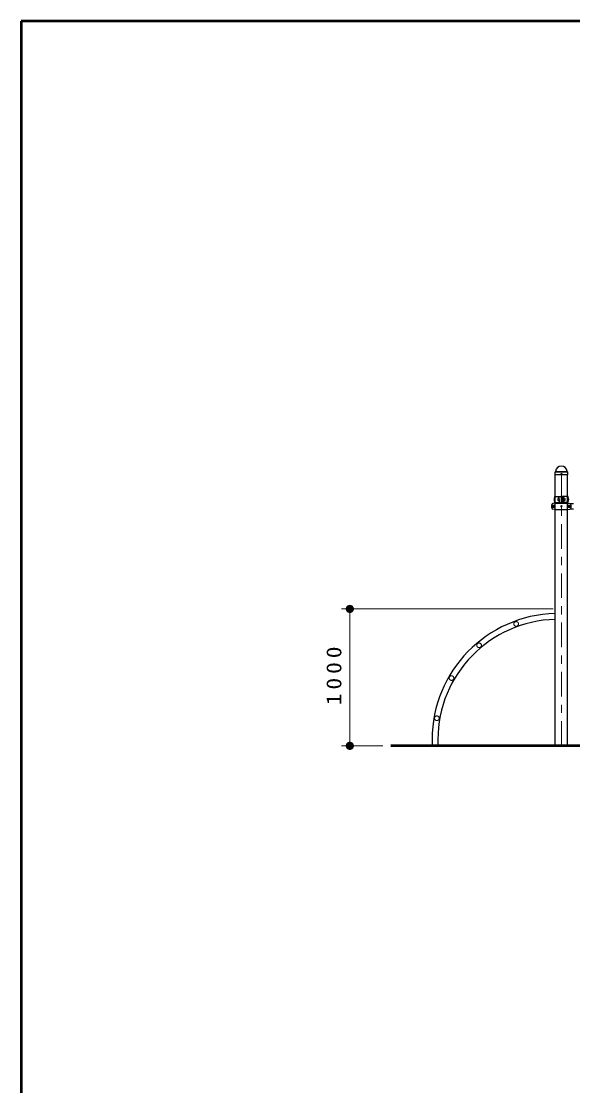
# Model space of a CAD drawing. Units: millimetres on the paper, scale 1:60. Extents: x -385 to 0, y -594 to 267.
# Drawn here: x -385 to -317.9, y -159.6 to -30 of the extents above; entities that cross this region are included whole.
import ezdxf

# ---------------------------------------------------------------- set-up
doc = ezdxf.new("R2010")
doc.units = ezdxf.units.MM
doc.linetypes.add('USER1', pattern=[4.5, 2.5, -2])
doc.linetypes.add('USER2', pattern=[6, 3, -1, 1, -1])
doc.layers.add('LY_1', color=7, linetype='Continuous', lineweight=25)
doc.styles.add('ＭＳ ゴシック', font='')
doc.styles.get('ＭＳ ゴシック').set_extended_font_data('MS Gothic')

# ---------------------------------------------------------------- blocks, each defined once
blk = doc.blocks.new('filled_dot')
at = {"color": 0, "linetype": 'Continuous', "lineweight": -2, "const_width": 1.25}
blk.add_lwpolyline([(-0.625, 0, 1), (0.625, 0, 1)], format="xyb", close=True, dxfattribs=at)

msp = doc.modelspace()

# ---------------------------------------------------------------- linework, layer by layer
at = {"layer": 'LY_1', "lineweight": 50}
for p, q in [((-385, -30), (-385, -297)), ((0, -30), (-385, -30)), ((-211.877, -118.212), (-340.047, -118.212))]:
    msp.add_line(p, q, dxfattribs=at)
at = {"layer": 'LY_1'}
for p, q in [((-320.095, -85.22), (-320.089, -84.89)), ((-320.095, -85.22), (-320.087, -85.229)), ((-318.555, -85.229), (-320.087, -85.229)), ((-320.068, -84.842), (-320.05, -84.823)), ((-320.064, -118.212), (-320.064, -85.229)), ((-318.574, -84.842), (-318.593, -84.823)), ((-318.579, -118.212), (-318.579, -85.229)), ((-318.555, -85.229), (-318.547, -85.221)), ((-318.547, -85.221), (-318.554, -84.89)), ((-320.09, -87.837), (-319.38, -87.837)), ((-319.592, -88.058), (-319.625, -88.057)), ((-319.592, -88.212), (-319.592, -87.854)), ((-319.346, -87.871), (-319.346, -88.554)), ((-319.296, -87.871), (-319.296, -88.554)), ((-318.553, -87.837), (-319.263, -87.837)), ((-319.05, -88.212), (-319.05, -87.854)), ((-319.05, -88.058), (-319.017, -88.057)), ((-320.088, -88.671), (-320.351, -88.694)), ((-320.088, -89.421), (-320.351, -89.398)), ((-320.088, -88.587), (-319.38, -88.587)), ((-320.088, -88.671), (-318.554, -88.671)), ((-319.592, -88.367), (-319.625, -88.368)), ((-319.592, -88.212), (-319.592, -88.571)), ((-318.553, -88.587), (-319.263, -88.587)), ((-319.05, -88.212), (-319.05, -88.571)), ((-319.05, -88.367), (-319.017, -88.368)), ((-318.555, -88.671), (-318.03, -88.717)), ((-318.555, -89.421), (-318.03, -89.375)), ((-318.03, -88.717), (-317.863, -88.729)), ((-318.03, -89.375), (-317.858, -89.362)), ((-320.088, -89.421), (-318.554, -89.421)), ((-335.047, -117.462), (-335.047, -118.212)), ((-334.335, -117.462), (-334.335, -118.212))]:
    msp.add_line(p, q, dxfattribs=at)
at = {"layer": 'LY_1', "lineweight": 13}
for p, q in [((-318.577, -84.87), (-320.066, -84.87)), ((-318.607, -84.812), (-320.033, -84.812)), ((-319.188, -87.871), (-319.188, -88.554)), ((-320.434, -89.2), (-320.434, -88.892)), ((-320.125, -88.892), (-320.434, -88.892)), ((-320.125, -89.2), (-320.434, -89.2)), ((-318.517, -88.892), (-318.209, -88.892)), ((-318.517, -89.2), (-318.209, -89.2)), ((-318.209, -89.2), (-318.209, -88.892)), ((-320.321, -101.546), (-346.047, -101.546)), ((-345.047, -118.212), (-345.047, -101.546)), ((-341.047, -118.212), (-346.047, -118.212))]:
    msp.add_line(p, q, dxfattribs=at)
at = {"layer": 'LY_1', "linetype": 'USER1', "lineweight": 13}
msp.add_line((-318.58, -84.879), (-320.063, -84.879), dxfattribs=at)
at = {"layer": 'LY_1', "linetype": 'USER2', "lineweight": 13}
msp.add_line((-319.321, -118.212), (-319.321, -84.879), dxfattribs=at)
at = {"layer": 'LY_1'}
msp.add_circle((-319.321, -85.095), 0.05, dxfattribs=at)
at = {"layer": 'LY_1', "lineweight": 13}
for centre, radius in [((-320.28, -89.046), 0.154), ((-320.28, -89.046), 0.0833), ((-319.321, -89.046), 0.0833), ((-318.363, -89.046), 0.154), ((-318.363, -89.046), 0.0833)]:
    msp.add_circle(centre, radius, dxfattribs=at)
at = {"layer": 'LY_1', "linetype": 'USER1', "lineweight": 13}
for centre in [(-324.821, -103.367), (-329.333, -105.972), (-332.682, -109.962), (-334.463, -114.858)]:
    msp.add_circle(centre, 0.283, dxfattribs=at)
at = {"layer": 'LY_1'}
for centre, radius, start, end in [((-319.321, -84.879), 0.72, 90, 173.3676), ((-319.321, -84.879), 0.72, 6.6324, 90), ((-320.019, -84.891), 0.07, 135, 178.99605), ((-320.083, -84.79), 0.0467, 315, 353.3676), ((-318.56, -84.79), 0.0467, 186.6324, 225), ((-318.624, -84.891), 0.07, 1.00395, 45), ((-319.278, -88.212), 0.935, 159.19706, 200.80294), ((-320.09, -87.904), 0.0667, 90, 159.19706), ((-319.631, -88.212), 0.156, 88, 272), ((-319.575, -87.854), 0.0167, 90, 180), ((-319.38, -87.871), 0.0333, 0, 90), ((-319.263, -87.871), 0.0333, 90, 180), ((-319.067, -87.854), 0.0167, 0, 90), ((-319.012, -88.212), 0.156, 268, 92), ((-318.553, -87.904), 0.0667, 20.80294, 90), ((-319.364, -88.212), 0.935, 339.19706, 20.80294), ((-319.696, -89.046), 0.833, 163.80375, 196.19625), ((-320.336, -88.86), 0.167, 95, 163.80375), ((-320.336, -89.232), 0.167, 196.19625, 265), ((-320.09, -88.521), 0.0667, 200.80294, 270), ((-319.575, -88.571), 0.0167, 180, 270), ((-319.38, -88.554), 0.0333, 270, 0), ((-319.263, -88.554), 0.0333, 180, 270), ((-319.067, -88.571), 0.0167, 270, 0), ((-318.553, -88.521), 0.0667, 270, 339.19706), ((-318.306, -88.86), 0.167, 16.19625, 85), ((-318.306, -89.232), 0.167, 275, 343.80375), ((-318.946, -89.046), 0.833, 343.80375, 16.19625), ((-319.691, -117.462), 15.356, 91.39001, 180), ((-319.691, -117.462), 14.644, 91.45758, 180)]:
    msp.add_arc(centre, radius, start, end, dxfattribs=at)
at = {"layer": 'LY_1', "lineweight": 13}
for centre, radius, start, end in [((-319.221, -87.871), 0.0333, 0, 90), ((-322.259, -89.046), 2.139, 355.87048, 4.12952), ((-319.221, -88.554), 0.0333, 270, 0), ((-316.383, -89.046), 2.139, 175.87048, 184.12952)]:
    msp.add_arc(centre, radius, start, end, dxfattribs=at)
at = {"layer": 'LY_1', "linetype": 'USER1', "lineweight": 13}
for centre, start, end in [((-318.555, -88.687), 88.01112, 180), ((-318.555, -89.404), 180, 270)]:
    msp.add_arc(centre, 0.0167, start, end, dxfattribs=at)

# ---------------------------------------------------------------- block references
at = {"layer": 'LY_1', "lineweight": 13, "xscale": 0.4, "yscale": 0.4}
for p, rotation in [((-345.047, -101.546), 270), ((-345.047, -118.212), 90)]:
    msp.add_blockref('filled_dot', p, dxfattribs=dict(at, rotation=rotation))

# ---------------------------------------------------------------- texts
at = {"layer": 'LY_1', "insert": (-346.047, -109.458), "char_height": 1.833, "attachment_point": 8, "rotation": 90, "style": 'ＭＳ ゴシック'}
msp.add_mtext('\\T1.33;\\W1.15;1000', dxfattribs=at)

doc.saveas('drawing.dxf')
